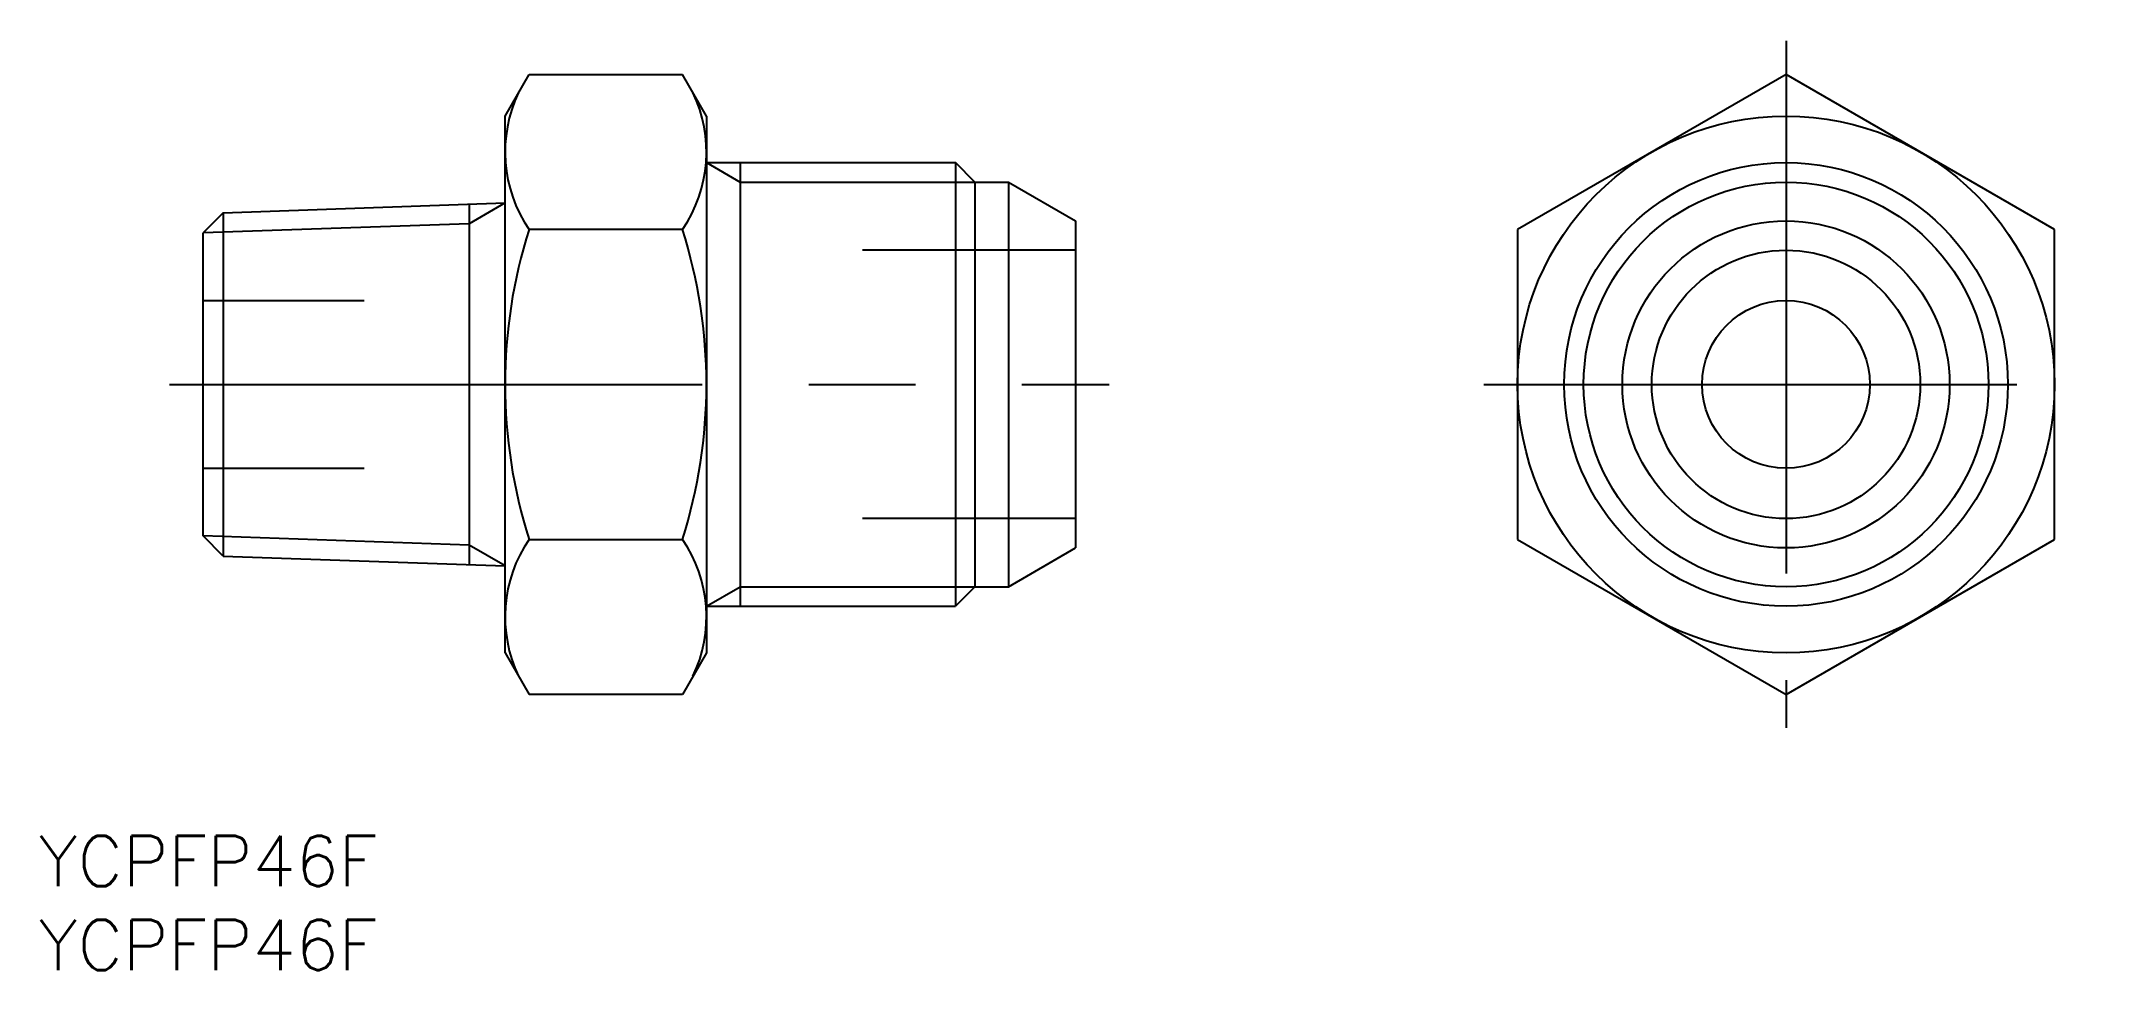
# Model space of a CAD drawing. Extents: x -104 to 18, y -35 to 20.
import ezdxf

# ---------------------------------------------------------------- set-up
doc = ezdxf.new("R2010")
doc.units = 0
doc.linetypes.add('CENTER', pattern=[50.8, 31.75, -6.35, 6.35, -6.35])
doc.linetypes.add('DASHED', pattern=[19.05, 12.7, -6.35])
doc.layers.get('0').update_dxf_attribs({"linetype": 'CONTINUOUS'})
doc.layers.add('CENTER', color=1, linetype='CENTER')
doc.styles.get("Standard").update_dxf_attribs({"font": 'txt.shx', "height": 3, "bigfont": 'bigfont.shx'})

msp = doc.modelspace()

# ---------------------------------------------------------------- linework, layer by layer
at = {"color": 7, "linetype": 'CONTINUOUS'}
for p, q in [((-76.34, 16), (-74.91, 18.48)), ((-74.91, 18.48), (-65.77, 18.48)), ((-64.34, 16), (-65.77, 18.48)), ((0, 18.48), (-16, 9.24)), ((16, 9.24), (0, 18.48)), ((-76.34, -16), (-76.34, 16)), ((-64.34, 16), (-64.34, -16)), ((-64.34, 13.22), (-49.5, 13.22)), ((-62.33, 13.22), (-62.33, -13.22)), ((-49.5, 13.22), (-49.5, -13.22)), ((-48.34, 12.06), (-49.5, 13.22)), ((-48.34, 12.06), (-48.34, -12.06)), ((-48.34, 12.06), (-46.34, 12.06)), ((-46.34, 12.06), (-46.34, -12.06)), ((-46.34, 12.06), (-42.34, 9.75)), ((-93.14, 10.23), (-94.34, 9.03)), ((-93.14, 10.23), (-76.34, 10.82)), ((-93.14, 10.23), (-93.14, -10.23)), ((-78.48, 10.75), (-78.48, -10.75)), ((-94.34, -9.03), (-94.34, 9.03)), ((-65.77, 9.24), (-74.91, 9.24)), ((-42.34, 9.75), (-42.34, -9.75)), ((-16, 9.24), (-16, -9.24)), ((16, -9.24), (16, 9.24)), ((-93.14, -10.23), (-94.34, -9.03)), ((-74.91, -9.24), (-65.77, -9.24)), ((-46.34, -12.06), (-42.34, -9.75)), ((-16, -9.24), (0, -18.48)), ((0, -18.48), (16, -9.24)), ((-93.14, -10.23), (-76.34, -10.82)), ((-48.34, -12.06), (-49.5, -13.22)), ((-48.34, -12.06), (-46.34, -12.06)), ((-64.34, -13.22), (-49.5, -13.22)), ((-76.34, -16), (-74.91, -18.48)), ((-64.34, -16), (-65.77, -18.48)), ((-65.77, -18.48), (-74.91, -18.48))]:
    msp.add_line(p, q, dxfattribs=at)
at = {"color": 3, "linetype": 'CONTINUOUS'}
for p, q in [((-64.34, 13.22), (-62.33, 12.06)), ((-62.33, 12.06), (-48.34, 12.06)), ((-76.34, 10.82), (-78.48, 9.58)), ((-78.48, 9.58), (-94.34, 9.03)), ((-78.48, -9.58), (-94.34, -9.03)), ((-76.34, -10.82), (-78.48, -9.58)), ((-64.34, -13.22), (-62.33, -12.06)), ((-62.33, -12.06), (-48.34, -12.06))]:
    msp.add_line(p, q, dxfattribs=at)
at = {"color": 3, "linetype": 'DASHED'}
for p, q in [((-42.34, 8), (-56.92, 8)), ((-94.34, 5), (-84.74, 5)), ((-94.34, -5), (-84.74, -5)), ((-42.34, -8), (-56.92, -8))]:
    msp.add_line(p, q, dxfattribs=at)
at = {"color": 7, "linetype": 'CONTINUOUS'}
for radius in [16, 13.22, 9.75, 8, 5]:
    msp.add_circle((0, 0), radius, dxfattribs=at)
at = {"color": 3, "linetype": 'CONTINUOUS'}
msp.add_circle((0, 0), 12.06, dxfattribs=at)
at = {"color": 7, "linetype": 'CONTINUOUS'}
for centre, radius, start, end in [((-68.16, 13.86), 8.18, 154.3842, 214.3842), ((-72.52, 13.86), 8.18, 325.6158, 25.6158), ((-45.77, 0), 30.57, 162.412, 197.588), ((-94.91, 0), 30.57, 342.412, 17.588), ((-68.16, -13.86), 8.18, 145.6158, 205.6158), ((-72.52, -13.86), 8.18, 334.3842, 34.3842)]:
    msp.add_arc(centre, radius, start, end, dxfattribs=at)
at = {"layer": 'CENTER', "color": 1, "linetype": 'CENTER'}
for p, q in [((0, 20.48), (0, -20.48)), ((-96.34, 0), (-40.34, 0)), ((-18, 0), (18, 0))]:
    msp.add_line(p, q, dxfattribs=at)

# ---------------------------------------------------------------- texts
at = {"color": 7, "linetype": 'CONTINUOUS'}
for p in [(-104.13, -29.91), (-104.13, -34.91)]:
    msp.add_text('YCPFP46F', height=3, dxfattribs=at).set_placement(p)

doc.saveas('drawing.dxf')
